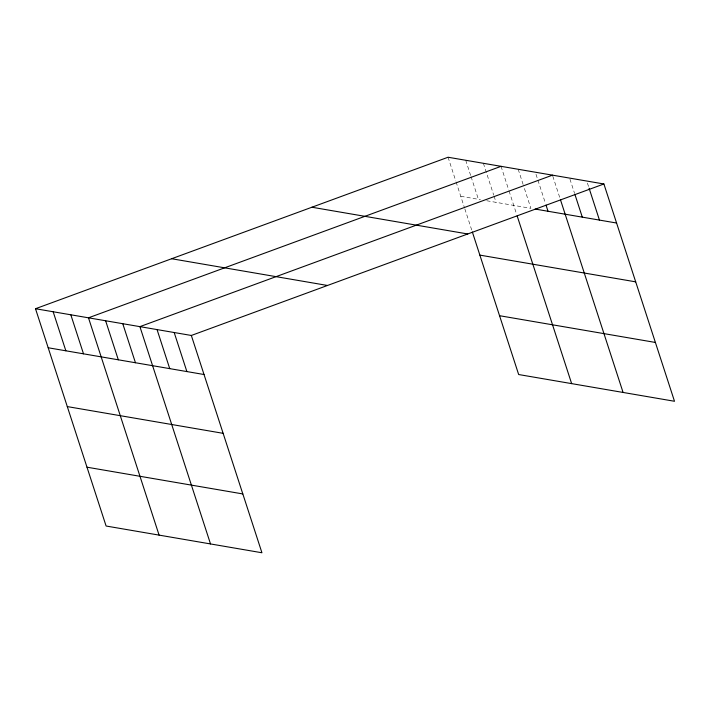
<?xml version="1.0" encoding="UTF-8"?>
<svg xmlns="http://www.w3.org/2000/svg" width="710" height="710" viewBox="0 0 710 710"><rect width="100%" height="100%" fill="white"/><g stroke="black" fill="none" stroke-linecap="round" stroke-linejoin="round"><path stroke-width="0.53" stroke-dasharray="3.55 2.66" d="M460.754 196.288L480.492 199.67M486.723 200.744L530.876 208.323L523.527 185.718M587.427 183.091L588.759 187.209M569.944 179.124L574.621 193.51M552.806 176.186L560.154 198.791M535.997 174.269L545.351 203.042M518.185 169.273L523.199 184.689M501.047 166.335L508.724 189.969M509.061 190.99L516.463 213.781M483.386 163.3L493.734 195.152M494.071 196.182L496.077 202.35M465.724 160.274L470.73 175.681M471.067 176.71L478.416 199.315M448.063 157.238L455.74 180.873M456.077 181.902L464.509 207.844M464.846 208.891L472.017 230.945"/><path stroke-width="1.06" d="M35.5 308.726L191.336 335.466L261.937 552.762L106.101 526.021L35.5 308.726L448.063 157.238L603.899 183.979L674.5 401.274L518.664 374.534L472.354 232.001M501.047 166.335L88.484 317.814L159.084 535.109M552.469 175.157L139.905 326.644L210.515 543.94M191.336 335.466L603.899 183.979M535.163 209.059L616.582 223.029M311.921 207.231L467.748 233.972M479.862 255.112L635.698 281.852M171.642 258.733L327.479 285.473M499.556 315.71L655.392 342.451M48.191 347.767L204.018 374.516M67.299 406.59L223.135 433.331M86.993 467.198L242.82 493.938M589.096 188.23L599.444 220.091M574.958 194.54L582.298 217.145M560.483 199.821L623.078 392.452M546.017 205.101L548.014 211.26M517.146 215.884L571.648 383.622M174.19 332.529L186.881 371.57M157.052 329.582L169.734 368.632M122.768 323.698L135.45 362.748M105.621 320.76L118.313 359.801M70.822 314.787L83.505 353.828M53.161 311.752L65.853 350.802"/></g></svg>
